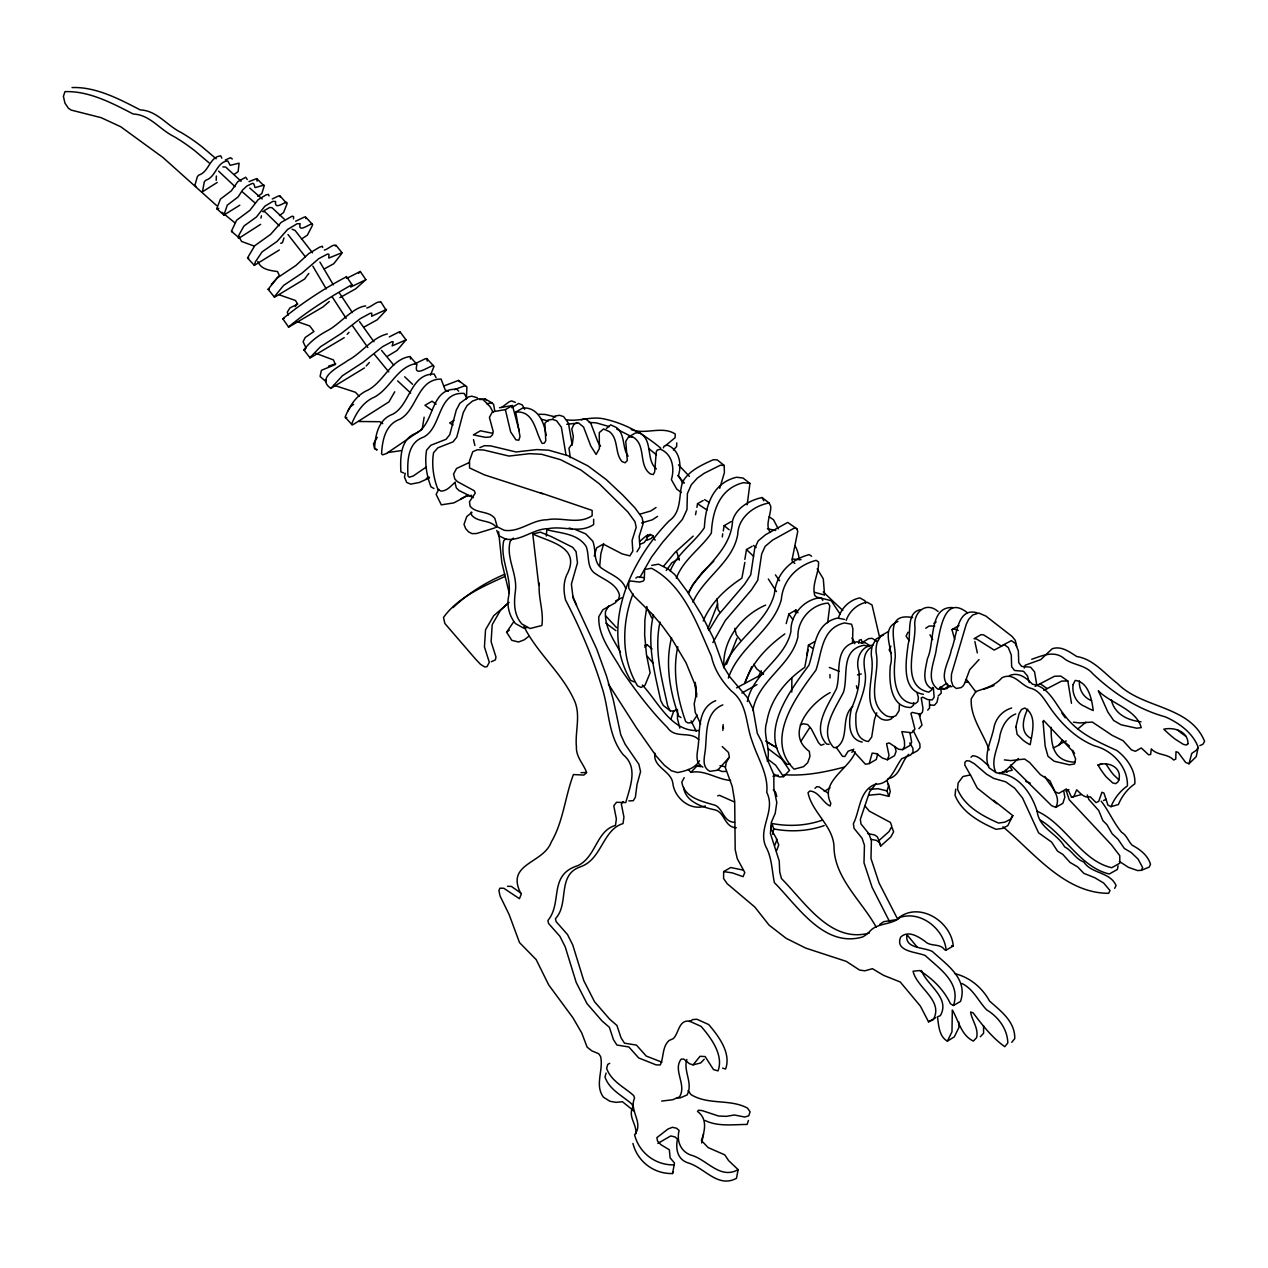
<?xml version="1.0" encoding="UTF-8"?>
<svg xmlns="http://www.w3.org/2000/svg" width="1268" height="1268" viewBox="0 0 1268 1268"><rect width="100%" height="100%" fill="white"/><g stroke="black" fill="none" stroke-linecap="round" stroke-linejoin="round"><path stroke-width="1.5" d="M593.646 519.278L593.646 524.587C579.476 533.891 563.642 525.602 548.426 528.645C533.178 528.645 521.291 541.452 505.742 539.154L498.752 535.682L496.771 530.436M852.508 642.575L852.904 628.865L851.605 624.252L844.52 622.921C821.268 628.373 822.139 652.402 815.926 670.154C796.209 696.481 764.144 739.513 794.101 769.185L803.516 766.696L807.684 762.734L809.983 756.346L809.317 751.369C784.448 733.411 810.759 702.789 830.096 692.661M743.048 870.07L730.733 867.518L723.648 871.607L723.584 878.534L727.246 883.764L754.793 907.016L769.09 925.133L786.208 938.368L805.719 948.099L846.263 961.366L859.609 970.083L864.871 970.812L872.432 968.689L883.606 975.361L900.248 981.987L920.378 1006.079L928.525 1021.802L933.296 1019.694C943.978 1000.42 916.764 988.057 913.071 971.209L919.506 970.559C932.313 978.373 943.963 989.785 950.414 1003.733L953.457 1005.508L960.526 1001.419C968.292 978.595 946.514 964.615 932.376 951.491C924.34 947.164 904.29 948.781 907 935.102M410.452 358.971L410.467 357.433M791.771 692.059L791.866 677.968M280.323 197.317L279.784 195.732L278.738 195.89L272.271 198.981M280.339 196.239L287.012 203.831L283.557 212.564L279.435 215.56M723.838 666.477C722.538 639.548 741.764 615.566 765.618 605.09M722.839 730.431L723.156 724.519M670.217 571.028C677.286 553.086 694.182 542.958 704.374 527.678C705.357 506.297 712.315 483.013 736.534 477.259L742.969 478.004L749.943 483.425L747.185 504.775M676.747 442.865L676.652 446.494L673.419 450.061M717.07 598.797L717.973 609.433L719.828 612.238M216.21 180.325L216.368 176.03M947.64 684.134L947.402 687.018L944.105 688.904L939.937 687.177M546.286 536.047L546.841 529.691C560.551 533.448 577.352 533.242 586.101 546.365C589.858 555.685 585.943 568.429 596.293 574.261C604.804 580.11 616.898 584.136 619.529 595.278L618.61 599.304L615.107 602.934L602.902 609.734L598.813 616.613C597.846 637.107 612.824 653.765 622.002 670.835C635.728 690.759 650.278 710.27 667.38 727.452C674.988 739.228 690.172 730.653 698.716 739.624M599.701 565.908L600.874 553.561L603.695 543.766M647.425 535.017L647.092 538.535L644.192 542.561L639.928 544.352M955.676 789.235L955.073 795.416C961.873 812.408 980.037 822.314 996.093 829.32L1002.386 828.432L1007.791 825.642L1012.831 815.641L993.51 800.282M722.3 536.966L722.681 533.812M731.224 521.56L724.155 525.649L723.251 530.959M913.752 702.583L913.404 705.373L910.789 707.465C890.057 707.702 888.805 680.678 890.374 665.351C895.351 650.722 878.312 629.182 897.934 621.51M752.146 546.286L746.487 549.551L744.855 559.378M814.104 641.941L808.429 645.206L806.765 655.255M703.581 1133.988L701.648 1142.959M953.457 1005.508C961.207 982.684 939.43 968.704 925.291 955.581C916.796 951.84 894.558 951.777 900.645 937.115C908.157 929.951 918.317 936.561 925.117 941.411C930.474 947.022 940.032 942.964 944.612 949.716L946.166 950.097L953.251 946.007C951.285 921.265 918.729 900.851 897.918 918.444M466.386 398.96L466.909 386.883L458.477 380.432L444.355 385.789M305.842 218.556L305.461 216.876L304.304 217.113L295.634 221.218M306 217.399L312.499 224.42L312.34 225.561L307.363 235.166L301.53 239.034M322.674 247.466L322.389 246.214L319.584 247.181L308.774 253.584L295.856 265.519L277.486 277.771L268.103 289.294L274.522 297.235L304.621 279.055L306.333 276.662M293.479 218.888L293.637 216.701L292.211 216.162L281.195 222.391L270.575 234.406L254.773 245.707L247.514 257.943L254.329 265.377L279.309 249.986M827.639 622.762L829.795 605.803L828.163 603.092C811.504 604.25 797.287 619.941 797.921 636.853C791.47 665.668 757.995 680.139 752.827 710.524M632.938 1143.435C637.344 1161.234 653.702 1174.12 672.563 1173.518L672.848 1171.695M672.563 1173.518L674.497 1163.025L670.106 1157.811L669.33 1149.775L660.834 1144.624L657.537 1141.057L656.872 1137.65L667.951 1129.059L672.341 1127.3L676.589 1128.235L679.125 1130.47C676.177 1141.295 681.074 1152.77 692.867 1155.687C707.893 1160.854 720.795 1179.541 738.119 1169.635L728.609 1160.6L724.789 1154.879L708.146 1147.588L701.394 1140.503C704.897 1130.802 707.639 1118.725 697.511 1111.45L698.51 1110.213L702.218 1110.625L718.591 1116.03L726.295 1116.347L734.378 1115L744.776 1117.029L748.754 1115.792L750.101 1111.798L747.47 1108.105C730.051 1098.611 708.4 1105.331 691.028 1094.617L688.064 1090.654M427.237 361.126L426.777 358.543L425.176 358.812L414.636 363.948M696.909 507.39L697.527 503.729L703.185 500.464M822.409 820.127C806.163 825.864 788.728 826.688 771.958 823.487L770.96 828.907L776.999 839.495L774.732 845.471M772.719 834.36L773.718 828.939L771.958 823.487M858.642 643.272L859.213 640.213L861.241 639.579L862.446 643.098M257.087 181.181L256.707 178.582L248.972 181.609M738.119 1169.635L736.47 1178.305C717.593 1188.56 704.295 1167.178 687.399 1162.677C677.08 1158.92 675.559 1148.332 677.477 1139.124L674.941 1136.905L670.693 1135.954L657.87 1143.387M646.839 606.437L644.889 620.02L644.651 634.919L646.474 654.7L650.119 672.832L645.095 685.1L641.148 687.43L637.614 685.925C620.813 658.678 621.748 622.857 633.033 593.757M670.994 718.845L673.688 711.253L676.732 709.224M677.508 709.811L677.461 718.623L679.791 728.086M695.53 514.697L696.227 511.052M671.564 637.661C664.939 663.544 669.916 691.298 678.681 716.119L681.011 717.514M677.809 646.775C672.246 671.517 677.35 697.907 685.655 721.54L687.985 722.95L692.265 722.538L697.257 715.073M405.237 473.281L404.46 477.085L406.711 482.458L410.689 484.138L419.233 482.506L429.535 477.877M365.755 305.953C353.423 307.125 340.712 323.039 328.84 329.902C319.282 334.847 310.375 341.187 303.892 349.873L310.121 357.972L344.214 337.668M1118.107 865.87L1117.362 869.452L1109.31 873.985C1080.938 867.486 1064.882 835.152 1040.568 820.237M260.923 218.128L261.446 215.782M938.051 697.463L936.973 702.282L934.421 705.262L930.11 704.992M539.328 583.074C537.822 597.085 544.035 611.35 541.848 625.504L530.056 628.516L521.814 623.919C513.667 614.631 513.873 602.427 515.41 591.015C517.629 573.944 505.694 557.999 510.227 541.151L513.461 538.092M283.969 237.972L282.415 242.759L280.688 243.297M836.087 747.153L842.538 756.33L844.805 756.505L848.181 751.179L852.175 749.753L865.442 764.239L869.23 763.574L872.162 753.113L876.553 753.683L882.354 758.01L887.441 759.77L894.526 755.68L896.096 751.322L894.939 746.456M877.694 753.969L876.315 759.484L869.23 763.574M653.495 614.79C646.474 643.431 654.668 672.706 660.755 700.697L663.275 705.436L670.249 710.857L673.942 711.047L677.08 709.525M659.994 622.097C653.876 650.246 661.737 678.681 667.745 706.117L670.249 710.857M744.855 562.406L741.875 578.176C725.613 588.796 710.762 602.728 703.217 620.971M719.717 488.291L724.393 472.663L724.186 465.451L717.228 459.904L713.329 459.698C701.901 464.96 689.348 470.333 682.707 481.713C678.237 494.805 682.374 511.606 669.092 520.91C629.8 561.106 599.59 627.533 630.656 680.377L634.19 681.883M786.192 623.602L788.839 614.092L795.924 610.003L797.984 612.793M594.264 556.018L596.61 547.855L603.314 544.115L622.192 553.91L629.863 555.875L632.795 551.073L632.114 540.39L636.187 527.345L634.999 521.734L627.818 511.907L599.209 483.71L580.95 470.048L560.567 459.682L541.547 454.261L529.596 453.675L508.975 456.068L483.584 449.981L477.291 449.775L472.774 451.709L469.493 460.839L469.556 467.94L484.344 474.834L542.672 493.759M767.267 761.196C771.245 748.453 762.306 735.392 766.728 722.142C770.437 699.017 785.97 680.314 804.752 667.348L808.096 649.802M686.828 1059.446C683.024 1071.206 693.406 1083.268 687.082 1094.966L680.203 1097.882L676.811 1098.025M869.452 795.131L879.849 794.18L888.773 796.367L887.014 790.915L888.488 786.112L887.156 780.517M888.773 796.367L890.247 791.549L888.472 784.099M335.513 246.055C334.641 242.616 327.429 249.748 324.291 250.081M335.846 245.057L341.98 252.681L341.647 253.679L333.769 263.712L324.259 268.927M795.194 612.127L795.924 610.003M748.453 1120.468L747.09 1124.447C733.601 1124.447 718.053 1126.903 705.008 1120.468M876.774 712.838L874.476 719.479L871.702 737.041L868.374 741.526C854.759 739.434 855.615 724.028 855.979 713.694C859.831 700.729 866.488 688.128 865.347 674.18C863.873 664.908 861.828 653.527 871.148 647.362M717.625 603.964L707.877 628.769M887.441 759.77L889.026 755.411L886.57 743.682L889.185 742.889L898.663 749.293L902.705 749.642L909.79 745.552L911.66 742.24L910.012 733.126M1024.211 668.062L1025.273 665.177L1040.774 659.598L1052.186 648.756C1061.348 645.618 1069.479 651.91 1076.738 656.507C1093.634 659.233 1104.46 673.657 1117.377 683.42C1142.278 708.907 1189.764 705.135 1204.6 741.352L1202.967 744.189L1199.829 745.663M776.507 850.923L778.758 844.932L776.396 839.257M1010.533 765.048L1051.584 805.64L1055.768 807.399C1061.902 795.955 1049.936 785.764 1044.848 776.444M932.646 687.351L931.584 690.03L928.747 692.154C899.947 685.925 915.765 646.648 914.925 626.757C912.912 612.999 925.798 600.699 938.082 611.509M1198.133 747.565L1196.263 756.584L1189.004 763.78L1185.659 762.448L1178.162 752.431L1175.991 751.686L1175.753 759.072L1173.677 760.023C1167.352 753.319 1157.763 755.871 1151.312 748.928L1150.647 754.476L1148.681 754.825L1141.232 747.946L1135.478 751.29L1131.5 749.943L1123.115 740.718L1112.147 735.329L1092.334 722.078L1079.813 722.95L1073.473 722.189M606.12 1073.077L604.979 1077.039C609.464 1089.957 622.62 1095.742 632.098 1104.301L632.906 1106.774C627.628 1116.712 636.869 1124.098 635.902 1133.655M737.025 638.184L726.564 664.226M838.624 617.468C841.587 607.752 849.75 599.923 859.783 597.894L864.95 600.747L865.727 603.203M846.216 620.385C849.275 611.176 857.39 604.075 866.868 602.11L872.035 604.963L879.342 636.251M424.146 417.188L422.165 429.218L386.312 453.611L382.508 454.847L381.589 453.786C382.27 440.313 385.345 424.352 399.911 419.233C417.283 409.77 417.235 379.1 441.106 379.069L445.211 389.942L448.365 391.321M747.343 701.521C752.859 672.801 785.209 659.201 790.931 631.416C790.313 614.52 804.53 598.813 821.188 597.656L822.821 600.366M744.855 683.484C751.639 662.593 767.409 646.521 784.829 633.921M639.865 577.495L651.451 557.191L662.593 542.292L682.438 519.373L686.971 509.625L687.399 493.569L691.282 484.788L697.352 478.099L704.184 473.297L720.287 465.245L724.186 465.451M751.718 666.683L745.219 681.693M380.241 302.355C378.435 300.009 370.811 307.236 366.848 308.013M380.638 301.499L386.154 310.28L377.214 319.79L363.916 327.128M712.885 642.607L725.296 620.512L751.464 589.842L757.709 580.3L761.672 553.957L765.143 546.349L772.577 540.105L794.703 527.884L796.875 528.819L797.746 531.387L792.056 559.79L792.294 561.486L794.862 563.452M853.76 749.166L851.874 752.415M890.865 646.157L889.137 649.882L891.103 653.036M346.132 276.979C326.145 287.297 301.8 303.02 282.812 318.823L288.676 327.144L322.88 306.999L329.3 301.53M346.386 276.44L351.997 284.666L350.745 287.028L365.881 279.705L355.658 288.835L339.935 297.615M761.291 670.772L758.248 676.938M688.572 593.424L692.724 584.659L702.203 572.423L713.852 561.09M1119.311 861.4L1128.536 867.391L1137.586 870.561L1141.311 870.339L1142.658 867.566L1138.03 859.038L1131.151 852.461L1124.304 848.45L1118.122 839.384L1112.195 833.805L1106.964 824.691L1102.875 820.618L1098.738 810.553L1088.832 799.458L1087.262 794.941M1027.651 709.192C1023.213 718.148 1019.599 732.127 1030.519 738.119M937.607 1017.776C938.748 1026.097 939.223 1036.495 947.37 1041.171L951.983 1031.756L952.316 1010.041C958.687 1020.661 961.096 1035.274 973.364 1041.076L976.629 1037.62C978.769 1028.158 971.922 1020.629 970.591 1011.991L973.174 1012.926C982.446 1025.194 992.162 1037.715 1004.779 1046.686L1007.806 1042.946C1007.474 1029.061 998.312 1016.857 986.694 1009.867C978.262 1001.197 973.364 988.913 961.873 983.477M908.046 632.161L906.049 636.171L909.204 640.625M430.47 375.185L434.021 366.357L426.777 358.543M676.319 578.208C683.341 559.521 700.665 548.775 711.364 533.099C712.347 511.717 719.289 488.434 743.508 482.664L749.943 483.425M1114.683 888.345L1116.078 885.54C1109.944 871.623 1091.558 874.017 1083.775 861.955C1075.565 859.181 1072.078 850.606 1064.629 846.881C1057.116 833.203 1039.205 828.67 1037.145 811.251C1031.629 793.736 1019.393 775.651 999.802 773.417M723.79 667.713C734.648 638.961 766.474 623.872 774.383 593.995C775.984 574.135 790.36 559.568 809.222 554.607L811.599 556.256M728.339 678.126C738.689 646.997 772.466 631.004 781.31 599.716C782.911 579.856 797.287 565.29 816.148 560.329L818.526 561.962C819.144 573.31 811.536 584.31 814.753 595.548L816.592 597.022L831.206 600.683L840.224 614.298M663.338 447.858L664.289 445.987L667.428 445.131C679.521 449.918 681.899 464.278 678.459 475.532L682.897 483.409M438.76 489.305L436.129 494.361L441.28 504.854L453.849 502.889L465.958 496.406L471.617 495.312M274.237 296.934L283.62 285.411L301.99 273.143L318.807 258.624L327.493 254.06L328.935 254.266L328.792 258.07L341.98 252.681M399.563 333.024L399.737 331.614L389.244 336.939M400.117 331.962L406.029 339.887L396.979 350.491L387.659 356.102M684.213 777.649L681.819 782.087C684.26 797.873 702.456 801.503 715.421 805.354C723.378 809.396 723.473 821.902 734.537 822.33M809.856 727.42L801.011 741.162M902.705 749.642L904.591 746.329L904.417 740.987L901.833 731.588L911.85 732.745L914.925 729.179L910.931 713.329L912.342 712.426L920.616 714.233L922.486 712.061L922.961 708.337L921.234 697.939L922.597 697.146L927.732 699.587L932.218 699.936L934.136 697.241L933.375 687.953M692.914 602.11C704.168 577.035 732.698 562.469 737.707 534.589C738.15 517.502 753.794 505.774 769.058 502.968L770.722 506.201C771.309 514.649 764.556 525.063 770.358 532.497M608.751 605.914L605.486 611.43C604.265 626.503 613.411 639.579 620.464 652.164M636.948 551.802L639.88 546.999L639.183 536.301L643.256 523.256L642.084 517.645L634.903 507.818L622.715 495.011L606.294 479.621L588.035 465.958L567.652 455.592L548.616 450.172L536.681 449.585L516.06 451.979L490.668 445.892L484.376 445.686L479.859 447.62M708.923 630.497L718.322 615.059L744.49 584.389L750.735 574.848L754.698 548.505L758.169 540.897L765.603 534.668L787.729 522.432L796.875 528.819M1062.41 739.815L1059.192 745.029L1053.233 747.962M295.27 306.634L297.045 303.813M656.428 468.97C645.475 459.967 653.369 440.456 639.801 432.8L635.585 432.911L628.516 437L625.742 441.343L627.295 460.538L625.172 462.772L622.049 461.584C614.536 453.136 618.863 439.425 609.591 431.722L603.584 428.949L599.257 432.61L599.384 448.587L596.134 454.467L590.809 446.051L583.581 427.078L578.43 422.846L574.15 423.861L571.773 428.901L573.326 436.525L572.439 443.325L568.983 448.206L570.267 457.669M347.686 411.276L350.84 406.362L353.629 404.333M855.361 751.972C848.815 769.327 819.635 781.659 830.841 803.294L830.096 806.02C822.552 802.486 819.128 791.549 809.808 791.01L808.017 792.706C812.122 812.978 834.344 826.657 834.027 848.34C835.232 878.867 862.081 901.469 876.172 927.114M1189.004 763.78L1191.714 753.461L1196.548 750.101L1198.165 747.248C1192.871 732.872 1178.986 722.887 1165.308 716.848C1137.729 709.319 1113.399 693.231 1092.747 673.72C1084.98 664.226 1071.539 665.351 1062.917 657.521C1053.026 650.547 1041.71 655.889 1031.708 659.281M852.73 706.482C839.955 717.466 850.289 738.832 836.135 747.771L833.71 747.502C818.32 731.256 835.564 708.115 843.458 692.233C848.577 676.082 840.018 649.755 863.984 645.254L868.596 646.474M688.492 592.283C702.012 567.398 731.018 551.326 732.571 520.72C736.09 507.675 750.006 500.163 762.084 497.531L769.058 502.968M309.804 357.798L320.471 346.782L341.282 333.468L360.35 318.617L370.177 313.307L371.809 313.196L371.635 316.255L386.534 309.408M528.661 636.441L524.286 639.801L518.596 641.988L511.844 640.356L506.614 632.209L513.619 621.906M1012.831 815.641L1010.247 819.382L1004.827 822.171L998.55 823.059C982.494 816.053 964.33 806.163 957.53 789.156L958.117 782.99L962.951 776.507L970.48 774.922L977.216 788.062L996.949 803.738M306.808 276.028L308.837 273.46M365.881 279.705L360.271 271.479L358.654 273.27M653.21 535.793L651.261 538.472L647.013 540.263M666.255 570.505L671.913 562.723L678.824 558.633M699.492 760.737C695.102 768.424 685.782 770.928 677.651 772.561L671.422 770.77L664.384 765.27L656.38 756.299L636.235 727.515L608.402 684.038M1085.931 722.142L1077.816 728.926M623.111 801.582L621.32 803.912L623.935 817.099L623.016 823.566C602.506 829.747 602.031 859.339 580.443 866.805C556.462 874.983 569.649 903.846 555.447 918.618L556.129 921.646L567.446 934.453L572.74 944.929L583.771 980.608L594.565 1001.768L609.67 1019.171L616.914 1025.432L621.003 1037.747L624.458 1043.152L636.457 1045.117L646.236 1056.07L661.944 1062.172M908.712 754.317C901.057 761.608 900.169 776.666 888.075 778.711M1011.753 1042.328L1014.765 1038.603C1015.129 1021.58 1000.896 1011.167 989.611 1001.118C982.129 987.629 970.068 977.47 955.026 973.697M364.455 367.942L330.853 388.373C315.161 377.547 340.078 366.341 347.923 360.429C361.76 353.154 372.221 337.399 387.326 333.959M347.163 334.276L349.001 332.374M663.481 566.321L675.162 552.341L693.216 536.095M377.262 437.286L373.458 443.879L374.646 448.365L376.739 450.077M918.935 728.656L921.995 725.09L918.92 713.741M927.7 710.143L929.571 707.972L929.444 700.681M1004.367 759.897L1010.818 760.594L1024.56 759.025L1029.664 762.543L1040.346 774.589L1049.904 780.787L1055.135 791.834L1058.843 793.356L1066.325 788.997L1068.67 791.073L1071.508 797.192L1073.758 796.684L1076.706 789.806C1080.542 793.435 1084.425 798.444 1090.322 796.827L1096.091 802.628L1098.722 801.36L1101.94 792.246L1103.952 793.086L1107.931 805.132L1110.958 806.654C1114.556 798.143 1119.945 791.153 1127.41 785.906C1128.092 767.14 1112.432 750.323 1094.617 745.885C1075.454 738.261 1060.397 722.934 1048.969 706.117C1044.024 698.985 1039.11 689.871 1029.854 688.033C1020.375 684.91 1013.861 671.913 1001.989 677.746C995.221 685.671 985.331 688.255 975.869 691.52L971.272 698.716C969.972 717.165 983.255 732.983 989.135 749.895M945.833 683.817L938.177 689.316C924.42 679.981 935.34 660.596 936.513 647.742C940.127 632.463 943.313 593.535 967.452 612.777M366.198 365.976L369.368 362.537M728.926 757.662L717.672 770.199L709.937 771.34C700.681 766.664 705.087 755.649 705.531 747.66C706.926 732.143 705.341 711.966 722.823 704.865M288.422 327.065C307.839 310.739 330.171 297.045 351.997 284.666M980.322 1036.733L983.588 1033.261L983.556 1025.685M644.715 647.155L647.092 644.651L652.053 649.01M688.286 769.486L690.838 772.37L696.829 766.126L700.95 766.617M773.528 774.051L779.614 776.983L783.545 776.634L789.536 770.373L781.611 758.914L768.028 748.564M893.338 716.689L891.182 718.94A13.457 10.984 55.3 0 1 881.371 718.988C859.72 704.437 875.855 676.684 871.338 655.873A31.859 25.978 55.3 0 1 872.368 645.792L876.125 639.009L883.479 634.983M661.674 1101.084L672.658 1099.752L679.521 1096.836C687.066 1084.774 672.484 1070.097 681.201 1059.113L683.737 1059.034L689.507 1063.757L693.089 1064.851L700.047 1056.292L705.135 1056.545L713.519 1069.621L718.037 1070.874C723.917 1055.071 710.999 1037.858 701.109 1026.383L689.38 1021.12C678.538 1019.868 679.046 1033.135 673.26 1038.635L669.013 1040.537C661.991 1047.083 664.004 1057.036 660.279 1064.93L656.142 1064.898L638.676 1057.94L628.896 1046.988L616.914 1045.022L613.443 1039.617L609.369 1027.302L602.11 1021.041L587.005 1003.638L576.211 982.478L565.195 946.8L559.901 936.307L548.584 923.516L547.903 920.489C562.786 902.483 548.093 874.872 577.859 865.632C596.119 857.041 596.293 830.588 615.471 825.436L616.375 818.97L613.775 805.782L616.47 802.295L625.758 802.565C629.974 787.079 638.612 767.33 623.143 754.65C607.562 735.329 609.401 709.446 601.824 686.987C592.536 656.935 580.094 627.945 565.576 600.065C563.563 591.776 563.182 583.264 566.59 575.228C581.616 547.507 551.152 542.387 532.782 534.034L538.757 585.356M704.247 1059.255L700.633 1062.98L693.089 1064.851M271.368 284.444L279.34 275.441L277.502 271.558C270.211 270.496 260.812 269.561 257.848 261.414M1018.41 758.486L1005.461 770.706L999.549 773.559L995.951 772.545L988.897 767.663C982.938 754.476 992.036 739.609 994.207 726.199C996.394 717.545 1003.051 710.492 1011.658 708.004M552.991 418.091L555.115 415.999L559.616 415.302L563.61 416.617L568.444 423.147L572.233 445.179M394.76 391.764L388.911 401.908L353.328 424.463L352.044 424.764L345.102 417.109C349.635 405.95 356.419 394.966 368.037 390.068C383.966 381.478 390.56 359.652 409.865 356.498L416.982 364.423C413.019 378.276 427.601 366.943 433.291 365.517M949.352 686.21L946.879 688.619L939.826 689.206M508.436 602.791L500.353 610.542L492.206 624.601L491.112 641.719L495.994 657.109L495.376 659.899L491.287 661.737M453.056 607.61C468.066 593.408 485.723 582.281 504.759 574.261M505.9 538.662L503.745 540.707C499.544 559.505 512.589 577.542 508.563 596.705C506.645 606.183 509.435 615.868 515.331 623.491L523.573 628.072L527.25 627.628M814.975 788.347L816.766 786.667L819.112 786.921L827.465 792.738M455.355 482.062C451.091 485.676 447.097 491.207 440.947 491.049L437.999 489.48C433.498 478.258 431.437 464.69 433.577 452.692L437.825 447.826L452.993 441.898L456.749 437.222L463.264 412.591L466.893 405.776L472.504 401.068L478.86 398.754L483.124 399.689L490.019 406.6L493.252 412.465M971.019 757.234L972.619 755.744C979.403 755.934 983.825 762.179 988.881 765.967M876.299 783.45L869.69 791.628L860.338 819.366L860.988 823.946L869.055 833.916L871.401 840.922L870.973 858.452L879.104 883.083L897.665 919.189M979.039 659.598L969.719 669.726L964.742 683.056A7.719 5.452 -75 0 1 960.906 687.636L956.326 688.492L952.965 685.893L951.317 680.726L951.46 674.196L966.264 624.284L968.641 619.37L972.667 615.059L978.737 613.046L985.854 616.058L1011.959 636.33L1015.272 640.34L1016.682 646.442M606.342 428.521L610.669 424.859L616.676 427.633C625.489 434.94 621.97 447.683 628.135 456.131M511.717 407.71L518.596 403.478L522.321 404.936L524.683 409.31M471.965 512.383L466.735 516.583L464.009 524.429L465.721 528.708L468.732 531.989L472.076 533.638L476.467 533.543L494.98 527.853M665.795 445.448L675.131 437.634L675.242 434.005C662.086 425.477 645.364 435.067 631.21 429.567M506.614 632.209L509.276 630.133M892.165 827.845L893.623 831.792L890.786 837.007L880.753 845.962L878.993 840.525L889.026 831.57L891.864 826.34L890.39 822.409L869.309 811.155L864.966 805.941M635.839 578.113L637.598 576.861L643.89 577.653M501.621 407.472L509.276 401.734L511.622 400.91L515.347 402.352M425.889 467.274L413.146 476.055L409.12 477.212L407.947 475.896C407.297 461.568 407.282 442.659 423.75 437.032C442.199 427.221 437.016 391.685 464.104 393.413L466.83 397.883M879.802 924.372L883.669 921.709L896.032 919.665M217.24 182.449L202.405 191.817L204.306 181.958A4.628 2.314 -54 0 1 205.86 180.199C216.226 176.918 216.4 162.05 227.733 160.941L230.19 165.347L239.097 163.16L238.13 171.608L234.374 174.271M656.047 507.517L650.722 510.988L640.039 514.126M657.569 516.377L652.227 519.848L641.545 522.987M260.606 224.341L239.256 238.019L231.394 231.267L236.641 220.188L249.828 210.393L258.165 199.678L266.169 194.844L268.436 194.4L269.054 195.922M925.751 628.262L929.111 626.027L934.754 626.075M933.945 623.428L936.18 621.938M239.811 205.178L223.897 215.069L216.717 208.649L220.426 199.124L231.315 190.834L237.798 181.673L245.691 177.235L247.244 179.533M509.07 602.411L493.696 615.741L485.533 629.784L484.439 646.918L489.321 662.308L486.975 666.714L484.63 666.92L480.524 664.353L475.421 658.932L444.862 623.491L443.499 617.453C457.97 597.26 482.949 586.529 505.029 576.417M639.579 541.499L646.363 535.762L650.262 534.351L652.386 535.429L655.144 540.152M646.648 537.41L650.23 535.128M715.738 700.649C698.256 707.766 699.841 727.943 698.446 743.46C698.002 751.433 693.612 762.464 702.868 767.124M912.437 753.509L917.541 750.704L919.997 747.724L919.855 743.888L913.15 730.336M1066.277 791.248L1068.892 789.599M1035.053 686.384L1054.548 676.24L1060.793 676.082L1067.83 680.964L1071.492 703.296M1043.802 690.363L1061.601 681.106L1067.83 680.964M947.37 1041.171L954.328 1036.828L958.957 1027.413L958.766 1021.897M824.216 791.422L830.033 787.856M264.029 210.726L269.704 207.461L272.049 207.73L284.349 219.19M453.896 420.5L449.649 422.957L453.009 424.986M492.444 433.26L480.445 430.787L473.36 434.876L485.359 437.333L490.24 437L492.459 434.876L493.22 431.596L489.416 417.394L492.396 411.831L505.361 409.612L512.446 405.522L519.183 430.74M505.361 409.612L510.624 431.865L515.902 439.822L518.818 440.202L519.991 436.557L515.727 412.068L522.812 407.995C537.997 406.869 544.511 422.83 546.096 435.447M954.693 639.405L951.951 629.61L959.036 625.52M1055.768 807.399L1062.853 803.31L1064.835 797.192L1063.852 791.581M928.525 1021.802L935.61 1017.713M609.718 1063.313L607.768 1064.407L606.627 1068.385C611.113 1081.287 624.268 1087.072 633.746 1095.631L634.555 1098.104C628.69 1110.816 644.287 1122.655 634.586 1134.765C638.993 1152.58 655.366 1165.45 674.211 1164.848M689.396 1021.517L692.835 1019.567L696.924 1019.25L708.654 1024.528C718.544 1035.988 731.477 1053.201 725.581 1069.019L722.586 1068.163M736.518 687.874L763.495 673.562M741.923 693.01L756.964 684.625M1015.716 713.995C1006.729 717.434 1002.069 726.326 999.992 735.202C998.534 747.327 989.928 760.768 995.951 772.545M460.934 498.799L467.844 495.091M615.614 600.937L621.78 597.751M218.778 208.348L217.066 208.998M1058.828 744.601L1066.261 740.94M454.372 389.656L465.499 385.52M1103.525 800.536L1106.14 799.268M284.175 318.395L282.812 318.823M346.735 278.358L360.271 271.479M937.195 1017.015L940.365 1015.605C950.556 997.742 926.686 985.157 921.392 970.448M426.317 478.416L429.25 477.117M225.276 160.069L230.522 157.676L232.298 159.007M257.769 196.366L261.842 193.544L264.156 186.031L257.245 179.042M305.366 349.572L303.892 349.873M1141.311 870.339L1149.157 867.106L1150.504 864.332C1147.92 855.409 1140.043 849.37 1132.15 845.217C1128.235 841.207 1126.713 835.2 1121.594 832.268C1113.431 822.536 1108.914 810.949 1101.179 801.17M983.286 689.412L994.017 685.56M869.468 932.963C830.778 943.82 804.863 902.103 781.468 878.55L779.725 871.956L779.234 861.004L770.389 833.393L771.34 822.314L775.224 813.327L776.808 802.517L773.86 788.316L773.86 774.558L766.997 758.85L761.783 741.954L757.297 733.316L753.065 709.066L746.995 697.146L730.225 677.366L723.632 666.778L712.933 637.202L701.648 614.996L687.288 591.538L674.703 574.499L668.49 569.237L658.567 564.181L651.736 565.401M324.957 380.448L326.003 380.051M800.314 724.916L803.357 723.759L807.684 724.551L811.235 728.767L818.51 742.699L820.967 745.267L824.057 744.173M888.25 631.686L880.88 635.712L877.139 642.496A31.859 25.978 55.3 0 0 876.109 652.576C880.626 673.387 864.491 701.141 886.126 715.707A13.457 10.984 55.3 0 0 895.937 715.659L899.091 710.556L899.44 704.295M269.402 289.231L268.103 289.294M951.951 629.61L953.901 628.928L958.18 630.45M328.475 366.23L335.64 363.71M479.684 399.626L484.82 398.738L491.905 402.828L493.648 404.524L494.758 411.117M486.769 403.715L491.905 402.828M717.704 795.86L719.447 795.305L734.077 801.82M1009.407 675.654C1018.569 671.533 1026.573 678.142 1032.485 684.245C1049.175 686.812 1055.341 704.374 1065.041 715.818C1077.99 733.459 1097.882 741.685 1116.823 750.513C1127.109 758.09 1135.732 770.722 1134.828 783.814C1127.363 789.061 1121.974 796.05 1118.376 804.562L1110.958 806.654M644.715 645.364L647.092 644.651M1098.009 765.016C1109.151 760.721 1124.05 768.646 1117.964 781.944L1115.681 783.656L1112.749 782.942L1106.061 776.761A68.25 43.556 74.2 0 1 1098.009 765.016L1101.718 763.97M1071.508 797.192L1081.176 794.592M824.168 825.579C807.922 831.317 790.487 832.125 773.718 828.939M72.054 87.555C95.972 86.684 119.224 99.047 140.288 109.92C156.947 110.554 166.885 125.532 180.912 132.379A176.014 101.614 60 0 1 202.135 146.866L216.146 158.769M947.687 686.368L950.318 685.671M247.831 258.355L248.766 258.117M401.227 450.631L387.532 452.597M532.782 534.034L540.342 532.164L551.279 536.586L572.676 547.316L576.084 551.675L577.479 562.849L571.393 584.104L573.12 598.195L596.657 648.915L606.659 676.51L613.3 699.873L620.749 734.711L625.076 744.158L638.866 764.271L640.562 771.594L637.011 784.559L635.395 797.16L633.318 800.694L628.817 800.932M581.235 419.771L585.515 418.757L590.666 422.989L597.878 441.961L600.556 446.178M469.081 462.63L456.543 468.478L453.548 474.074L454.832 479.019L457.415 481.634L474.264 490.748L475.278 493.109L469.461 501.716L470.095 506.249C476.483 513.936 488.814 510.481 494.853 518.438L497.246 526.822L504.236 530.293C519.785 532.592 531.672 519.785 546.92 519.785C562.136 516.742 577.954 525.031 592.14 515.727L592.14 510.418L540.152 492.681M345.53 417.79L346.814 417.489M857.485 674.845L861.257 673.974M998.899 773.29L1012.213 770.231L1010.374 767.188M231.743 231.679L232.551 231.505M499.481 407.741L512.446 405.522M772.989 776.285L778.33 775.208M869.563 789.314L878.09 788.728L887.014 790.915M965.503 682.358L968.451 681.819M697.083 765.856L700.221 765.301M938.13 696.053L941.221 693.152L940.777 687.319M196.096 186.602L194.907 185.318L197.285 176.87A4.628 2.314 -54 0 1 198.822 175.095C209.204 171.83 209.378 156.963 220.711 155.853L221.837 158.167M507.501 886.316L511.353 886.395L521.196 893.338M920.584 609.654C905.717 612.381 911.343 633.635 908.173 644.081C906.145 660.39 900.66 690.759 923.389 694.293M577.019 423.163L566.796 424.289M844.187 767.124C824.533 772.275 804.324 776.317 783.973 774.637M790.059 763.97L787.063 764.335C757.091 734.663 789.156 691.631 808.873 665.304C815.102 647.552 814.215 623.523 837.466 618.071L844.551 619.402M872.986 645.19C860.164 645.808 855.155 660.66 858.927 671.39C860.528 684.355 856.439 697.035 851.367 708.796C848.799 719.986 847.056 739.149 862.24 742.081M377.119 449.601L374.567 448.714C375.249 435.241 378.324 419.28 392.874 414.161C410.261 404.682 410.214 374.012 434.084 373.997L436.113 377.69M725.74 771.467L721.857 771.467L717.529 769.549M403.81 473.043L400.878 471.807C400.212 457.479 400.197 438.569 416.665 432.943C435.114 423.132 429.931 387.596 457.019 389.324L458.651 391.162M515.727 412.068C534.541 410.388 535.096 432.245 542.181 443.435L544.4 443.103L545.779 440.693L544.86 423.243L548.03 420.073L552.531 419.391L556.525 420.707L561.375 427.237L565.924 454.515M705.277 805.988C690.521 811.346 674.655 798.206 672.864 783.466C671.422 770.785 652.544 767.378 654.906 753.255M580.998 772.672L585.832 772.529M628.516 437L632.716 436.889C646.743 444.783 637.915 465.467 650.484 473.994L653.305 474.549L654.668 471.934L656.253 451.947L657.204 450.077L660.343 449.221C672.436 454.007 674.814 468.368 671.39 479.621L676.7 489.068L681.36 492.539M1025.764 781.453L1030.187 783.101M951.793 686.638L949.478 686.654C937.67 677.492 949.526 661.341 951.317 649.834C956.944 637.202 956.421 607.103 976.835 612.729M416.379 363.472C397.074 366.642 390.481 388.452 374.551 397.058C362.917 401.956 356.149 412.924 351.616 424.098L352.044 424.764M538.852 414.24L545.129 414.43L555.543 416.966M589.192 422.466L596.008 422.815L609.337 426.603M222.835 166.885L225.672 167.043L241.126 181.308M792.31 559.045L801.059 559.663M829.082 744.332L826.641 744.062C811.251 727.816 828.511 704.675 836.405 688.793C841.524 672.626 832.949 646.3 856.93 641.814L861.527 643.034M262.619 211.55L264.964 211.819L279.293 225.752M690.838 772.37C704.913 769.502 716.658 779.424 730.622 780.454M723.648 871.607L732.428 872.907L743.064 876.663L744.807 872.558L737.263 858.658L735.186 849.608L734.695 801.265L732.238 786.429L725.328 767.6L726.215 762.607L729.354 756.948L728.482 752.479L722.237 746.535M767.362 528.772L775.715 530.452M566.748 419.819C578.794 421.721 590.92 416.221 603.092 418.725C624.633 423.132 644.049 434.131 660.755 448.175M358.765 421.499L379.829 421.705L382.73 423.655M867.597 833.567L874.635 834.946L877.345 836.832L878.993 840.525M871.116 839.353L876.394 840.383L879.104 842.269L880.753 845.962M699.254 730.479C671.66 732.698 658.504 702.155 642.337 685.021M720.018 765.65L725.518 766.823M541.642 419.296L548.458 421.055M774.78 746.155L776.19 746.456M569.063 528.059L572.233 528.819M253.457 245.818L241.617 241.459L238.511 236.213M951.697 945.627L953.251 946.007M952.648 607.594C928.62 606.167 934.881 643.304 927.431 658.647C925.735 668.268 920.774 682.802 931.647 688.714M315.573 353.233L333.421 359.938L335.481 364.471L321.406 370.319L320.059 376.453L325.924 381.589M829.32 667.428L839.21 671.358M814.88 592.41L824.295 594.961M1141.01 721.777C1127.664 720.382 1114.651 714.296 1111.275 699.778M297.346 321.644L309.725 325.971L313.957 331.503L305.239 337.462L303.084 341.726L306.127 348.177M575.387 529.564L585.673 533.844L592.774 541.182C596.531 550.502 592.616 563.246 602.966 569.078C611.018 574.705 622.382 578.351 625.679 588.51M912.691 617.595C883.907 612.032 895.636 641.656 895.256 657.252C893.195 673.609 892.846 703.296 915.258 703.692L917.858 701.6L918.397 697.416L917.129 693.12M1074.82 762.195C1053.835 761.339 1050.903 746.186 1051.156 727.309M334.039 385.266L355.436 392.272L359.129 396.187M736.296 827.782C723.806 827.307 725.058 811.124 713.662 809.586C701.569 806.876 685.608 801.598 683.579 787.523M763.495 674.402L756.679 668.838L753.794 664.274M279.166 294.794L295.428 300.468L297.742 304.082L289.96 307.902L287.313 312.134L288.074 315.288M292.1 229.223L295.064 230.427L312.499 252.776M1037.05 811.187C1065.564 823.835 1081.002 860.75 1111.751 867.724L1119.818 863.191L1119.771 855.678L1111.545 844.932L1069.225 799.759L1066.23 790.756M616.739 429.107L632.019 436.874M773.464 745.727L767.092 742.018M765.666 741.035L776.951 748.104M433.973 488.481L431.025 486.912C426.524 475.69 424.479 462.123 426.603 450.124L430.851 445.258L446.035 439.314L449.775 434.655L456.29 410.024L459.919 403.208L468.653 396.836L471.886 396.187L477.323 397.787M473.392 497.674L458.921 490.494L456.337 487.879L455.054 482.934M1091.558 700.681C1083.427 697.558 1078.751 689.443 1079.417 680.884M615.899 630.671L605.914 623.19M704.612 499.64L709.446 502.556M697.527 503.729L706.958 510.005M877.012 641.386L872.083 638.311L868.517 638.66L861.558 643.003L865.109 642.67L870.038 645.729M1063.614 741.209L1069.431 745.98M1040.14 683.706L1047.194 688.587M769.216 516.773L773.512 519.769L778.298 528.914M436.097 404.112L432.039 401.211L424.954 405.3L431.738 410.119M1185.881 736.312L1181.522 733.189A68.25 33.507 47.4 0 1 1177.164 729.639M633.857 1110.927L622.445 1101.718L616.074 1102.368L609.892 1101.258L603.473 1097.2C594.327 1085.043 603.774 1070.081 600.604 1056.561L598.67 1053.692L591.918 1050.903L587.132 1047.146L581.695 1032.881L572.946 1017.808L548.743 984.982L536.174 959.622L519.484 942.552L509.197 914.703L500.052 895.921L498.91 890.532L499.941 888.186L503.792 888.266L519.436 898.679L521.227 894.305C504.68 863.128 543.116 864.126 551.247 842.095C563.42 821.315 565.053 796.399 573.437 774.542L583.803 775.081L586.672 772.688C583.597 763.796 575.91 757.139 576.401 746.757C574.99 731.81 580.649 716.277 574.959 701.87C562.849 673.593 537.505 653.812 523.906 626.408M649.121 448.856L656.412 454.832M808.429 645.206L812.408 648.217M1119.073 780.01L1113.478 774.669A68.25 43.556 74.2 0 1 1106.092 764.065M768.091 759.421L775.636 765.175L783.545 776.634M1002.94 826.784C1034.117 852.873 1064.391 893.132 1108.612 893.338L1110.007 890.532L1103.651 883.019L1094.696 877.678L1083.886 873.383L1077.705 866.947L1070.002 862.414L1062.853 854.426L1057.496 851.097L1051.6 842.079L1038.571 832.822L1022.499 797.889L1014.701 788.221L1005.714 781.833L993.732 778.409L986.567 774.177L974.3 763.701L969.513 760.99L966.549 760.737L964.948 762.226L964.837 765.175L970.369 774.954M753.557 545.462L756.108 547.538M746.487 549.551L753.636 556.367M216.527 205.479L162.986 157.517L120.745 126.752L101.139 117.67L71.277 110.11L68.409 108.255L64.953 103.136L63.4 96.352L64.969 91.645C88.903 90.773 112.155 103.136 133.203 114.009C149.862 114.643 159.8 129.621 173.827 136.468A176.014 101.614 60 0 1 195.05 150.955L209.077 162.859M724.155 525.649L729.132 529.786M975.995 692.106L966.327 679.331M218.587 171.132L235.056 186.681M264.077 185.096L255.058 187.616L253.806 183.828L252.538 183.305L246.943 185.984L242.537 190.057L238.146 196.905L227.257 205.178L223.897 215.069M249.733 188.044L262.222 198.965M242.648 192.134L255.137 203.054M234.707 222.677L221.995 212.263M406.029 339.887L392.161 345.879L393.223 341.869L391.907 341.694L382.524 346.703L362.933 362.394L342.439 375.724L330.853 388.373M823.265 591.997L842.824 610.494M410.689 393.064L397.613 380.875M287.028 202.753L286.473 202.246C282.78 203.086 274.284 210.012 275.632 201.501L272.858 201.374L264.869 206.193L256.532 216.907L243.963 226.005L238.955 234.992L238.432 238.194M404.698 376.786L412.544 384.299M458.477 380.432L459.888 381.795M312.499 224.42L311.96 223.897C308.108 224.642 297.79 233.217 300.136 223.723L297.124 223.739L287.678 229.397L277.074 241.411L262.048 251.92L255.328 261.89L254.329 265.377M616.581 627.676L605.819 616.026M484.82 398.738L486.563 400.434M678.459 464.865L689.38 476.372M917.335 947.291L907.191 934.976M677.746 475.5L684.451 483.029M496.359 527.298C490.32 519.341 477.988 522.796 471.601 515.109L471.189 512.098M287.979 234.517L305.414 256.865M773.274 789.71L775.667 792.5L776.777 796.462M647.314 656.349L653.131 663.18M393.746 365.105L381.589 350.443M374.504 354.533L388.753 371.873M1005.476 770.215L1007.109 772.37M359.557 321.66L373.933 341.758M352.472 325.749L367.847 347.527M740.544 640.34L736.248 634.666L734.854 628.246M788.839 614.092L792.976 619.672M1061.871 713.107L1065.247 717.799M775.414 574.895L779.582 580.76M768.329 578.985L776.46 591.601M339.222 292.702L352.377 312.61M332.137 296.791L346.18 318.411M646.664 607.641L651.8 618.039M909.758 742.937L912.897 748.231L913.023 752.082L910.567 755.046L901.754 758.676C894.241 768.36 890.548 784.623 875.427 784.195C859.07 790.455 860.148 810.331 853.38 823.709L854.03 828.305L862.097 838.275L864.443 845.265L863.999 862.795L872.146 887.441L889.708 921.884M319.916 262.064L333.341 284.825M312.831 266.153L326.256 288.914M700.681 724.107L695.213 712.267L694.198 703.93L696.243 694.167L695.102 684.879L686.036 662.768L672.373 639.817L662.498 626.202L652.037 613.918L633.699 595.833L628.738 588.114L628.754 582.202L630.513 580.95L639.421 582.075L643.145 581.109L644.271 579.666L644.651 569.49L651.483 568.27C683.848 585.277 697.321 624.633 711.411 656.253C714.264 669.647 721.952 681.391 731.446 691.06C747.914 703.708 745.568 724.63 752.336 741.717C757.773 758.549 768.487 774.288 766.775 792.405C776.095 810.838 757.582 828.337 765.809 846.58C772.022 857.881 771.847 870.53 774.383 882.639C797.778 906.192 823.693 947.909 862.383 937.052A74.907 43.239 60 0 0 869.436 931.695C877.472 922.327 891.039 925.529 900.248 917.35C920.964 910.472 944.121 929.222 946.166 950.097M817.178 568.825L823.297 578.81L824.565 594.755M1072.696 750.291L1074.598 753.509M929.983 634.793L932.662 639.595M696.195 731.208L691.044 720.81M762.084 497.531L763.748 500.765M722.903 726.881L723.6 728.228M679.331 560.171L676.811 551.992M572.787 596.166L576.591 605.153M509.197 593.044L501.843 562.612L498.625 531.72M1029.267 682.58L1027.508 676.002L1023.514 671.263L1014.511 670.471L1011.658 666.699L1011.278 655.017L1008.298 647.568L1004.335 644.715L994.175 650.088L976.566 638.993L974.062 638.707L981.147 634.618L983.635 634.903L1001.26 645.998L1011.404 640.625L1015.383 643.478L1018.362 650.928L1018.727 662.609L1021.596 666.382L1030.599 667.174L1034.577 671.913L1036.748 684.926M974.854 641.513L977.343 652.909M473.503 439.616L474.882 445.544M856.439 685.766L857.057 688.635M695.149 683.341L696.655 694.452M695.276 682.406L696.687 696.75M919.95 713.504L920.061 716.103M829.922 674.497L830.033 677.968M795.131 545.985A98.999 46.504 -52.1 0 1 799.236 559.632M851.985 638.105A62.909 29.529 -52.1 0 1 854.806 643.684M1015.89 726.818L1017.126 734.331L1023.086 740.211A55.887 35.663 74.2 0 0 1028.427 743.825L1030.171 744.76C1032.2 733.126 1037.414 715.041 1024.782 708.019L1021.548 709.462L1019.092 713.615L1015.89 726.818M1073.093 684.625C1071.84 693.755 1076.12 703.264 1085.123 706.577A55.887 27.436 47.4 0 0 1091.304 709.715L1093.254 710.54C1091.811 699.286 1088.53 682.152 1075.216 680.393L1073.093 684.625M1043.089 721.888L1045.149 746.075L1047.97 756.251L1054.199 761.26L1069.479 764.842L1074.519 763.97L1075.613 758.946L1072.253 750.751L1043.58 720.398L1043.089 721.888M1098.421 690.933L1107.852 712.061L1113.684 720.509L1121.134 724.805L1136.73 728.197L1141.232 727.642C1136.366 709.272 1111.18 703.724 1098.421 690.933M1187.989 743.714L1186.357 745.045L1183.361 744.364L1175.103 739.101A68.25 33.507 47.4 0 1 1163.818 729.195C1174.105 726.849 1188.084 731.382 1187.989 743.714"/></g></svg>
